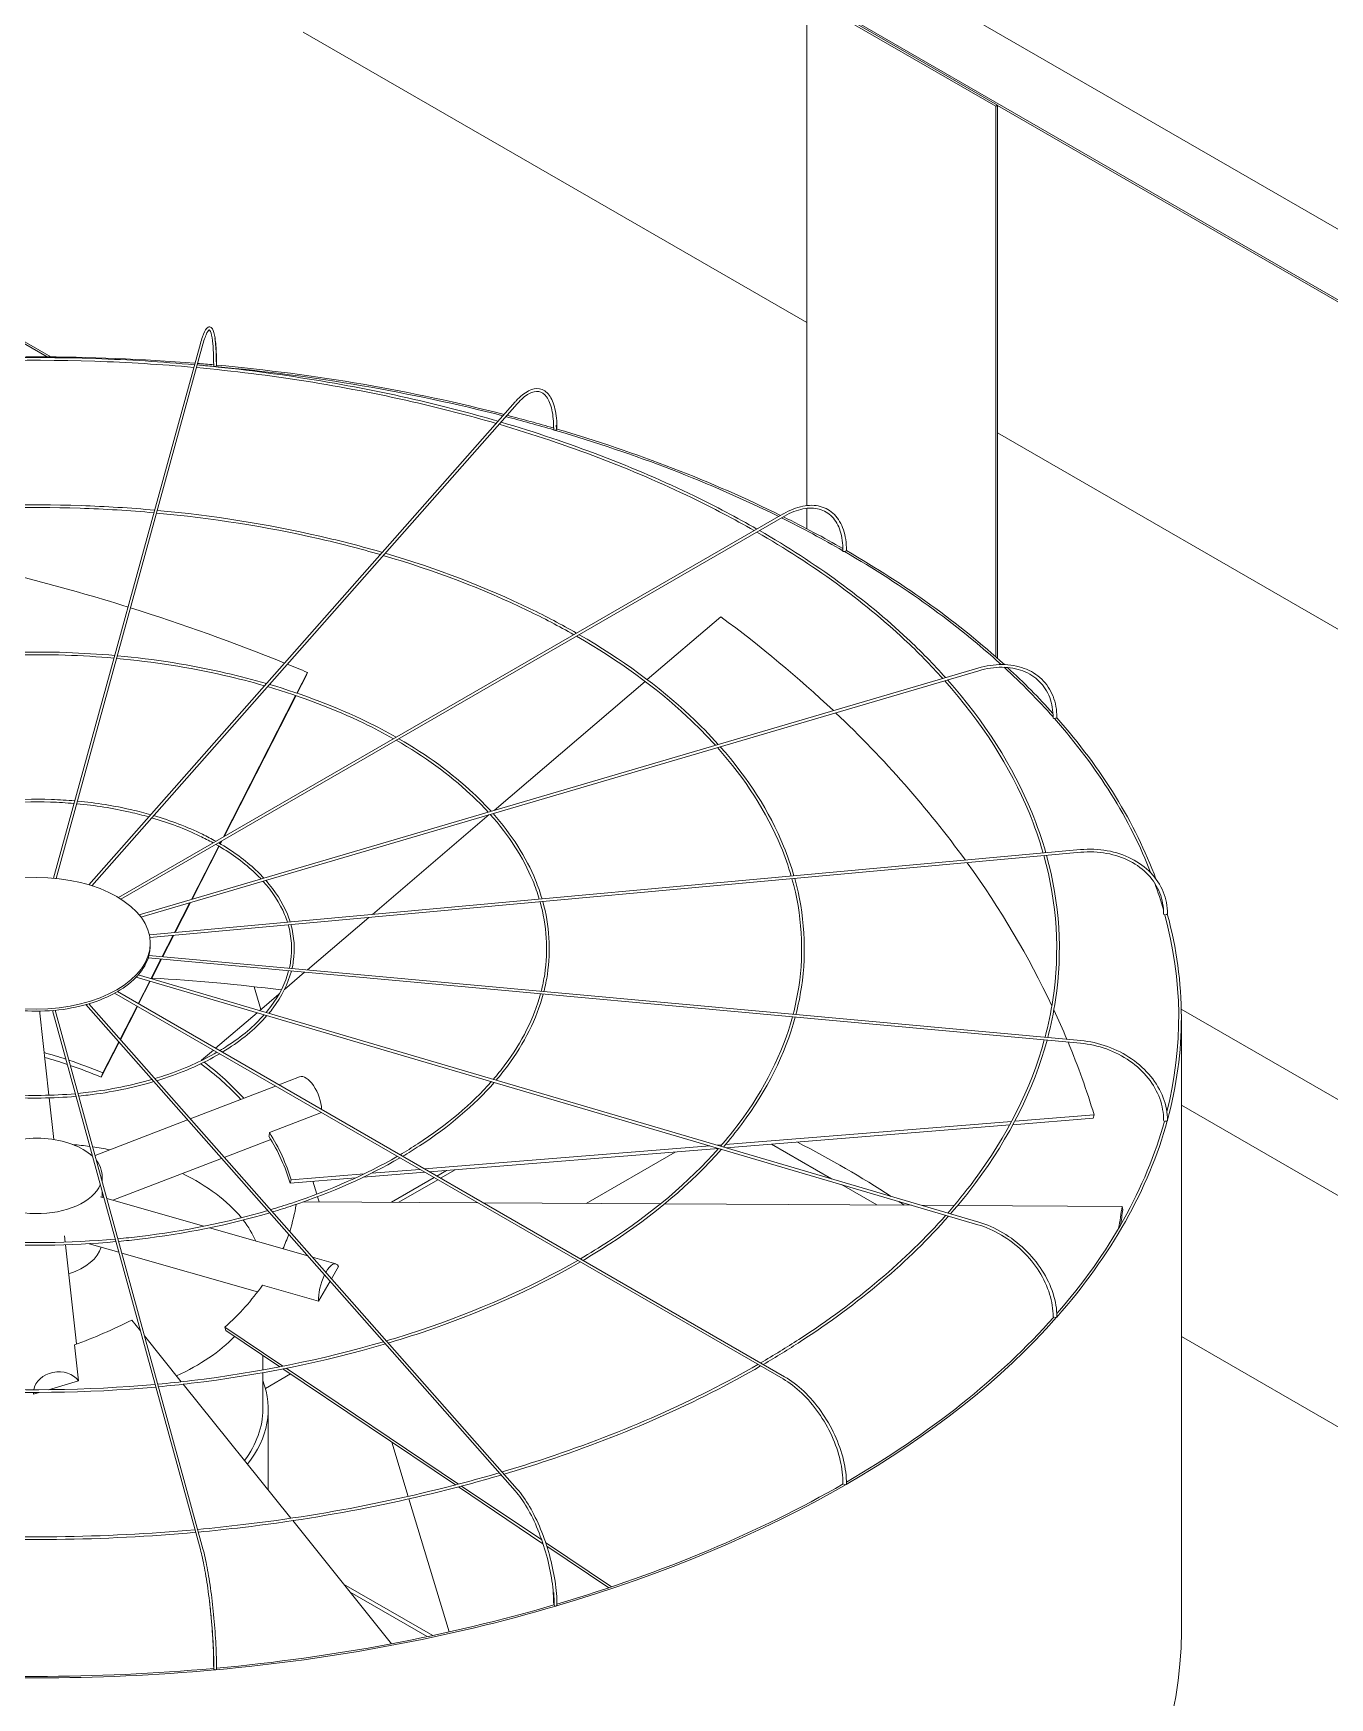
# Model space of a CAD drawing. Header units: millimetres. Extents: x -312439 to 477422, y -331570 to 212570.
# Drawn here: x 395903.3 to 396200.3, y 106674.1 to 107055.6 of the extents above; entities that cross this region are included whole.
import ezdxf

# ---------------------------------------------------------------- set-up
doc = ezdxf.new("R2010")
doc.units = ezdxf.units.MM

msp = doc.modelspace()

# ---------------------------------------------------------------- linework, layer by layer
at = {"color": 0, "linetype": 'Continuous', "lineweight": 0, "extrusion": (0, 0.816497, 0.57735)}
for p, q in [((396242.746, 106987.191), (395974.452, 107142.09)), ((396080.439, 107063.862), (396080.439, 106947.317)), ((396080.439, 107063.862), (396123.746, 107038.859)), ((396124.179, 107039.109), (396080.872, 107064.112)), ((396080.439, 106989.249), (395965.118, 107055.829)), ((396123.746, 107038.859), (396123.746, 106912.653)), ((396124.179, 107039.109), (396124.179, 106912.268)), ((395888.779, 106991.572), (395906.418, 106981.388)), ((395907.294, 106981.383), (395889.212, 106991.822)), ((395907.916, 106861.918), (395941.537, 106984.475)), ((395908.535, 106861.858), (395942.128, 106984.313)), ((396013.677, 106971.077), (395915.995, 106860.392)), ((396014.136, 106970.671), (395916.636, 106860.193)), ((396080.439, 106946.681), (396080.439, 106942.023)), ((395922.745, 106857.481), (396075.063, 106945.422)), ((395923.337, 106857.115), (396075.369, 106944.891)), ((396060.773, 106921.819), (396043.914, 106907.415)), ((396119.673, 106910.053), (395927.506, 106853.523)), ((395927.915, 106853.004), (396119.846, 106909.466)), ((395963.624, 106904.338), (395966.042, 106909.079)), ((395965.672, 106908.112), (395963.729, 106904.303)), ((395965.672, 106908.112), (395966.042, 106909.079)), ((395946.808, 106871.374), (395963.343, 106903.787)), ((395963.448, 106903.751), (395946.982, 106871.474)), ((396043.437, 106907.008), (396008.843, 106877.45)), ((396007.703, 106876.476), (395980.953, 106853.621)), ((395939.501, 106857.051), (395945.742, 106869.284)), ((395946.02, 106869.83), (395946.296, 106870.371)), ((395946.471, 106870.472), (395946.115, 106869.775)), ((396143.15, 106868.453), (395929.851, 106848.948)), ((395929.965, 106848.343), (396143.206, 106867.843)), ((395945.836, 106869.228), (395939.646, 106857.094)), ((395935.638, 106849.477), (395939.118, 106856.3)), ((395939.263, 106856.343), (395935.766, 106849.489)), ((395980.147, 106852.932), (395966.062, 106840.898)), ((395930.068, 106846.509), (395930.068, 106847.009)), ((395932.812, 106843.939), (395935.308, 106848.832)), ((395935.437, 106848.844), (395932.93, 106843.928)), ((395929.583, 106843.619), (396143.15, 106824.09)), ((395929.764, 106844.217), (396143.206, 106824.699)), ((395930.221, 106838.859), (395932.512, 106843.351)), ((395932.63, 106843.34), (395930.328, 106838.828)), ((396119.673, 106782.489), (395926.817, 106839.222)), ((395927.276, 106839.726), (396119.846, 106783.077)), ((395965.412, 106840.342), (395960.806, 106836.407)), ((396075.063, 106747.12), (395921.896, 106835.551)), ((396075.369, 106747.651), (395922.515, 106835.901)), ((395927.302, 106833.137), (395929.938, 106838.304)), ((395930.045, 106838.273), (395927.397, 106833.082)), ((395953.839, 106837.04), (395955.42, 106831.805)), ((395959.544, 106835.329), (395955.108, 106831.538)), ((395941.537, 106708.067), (395907.654, 106831.578)), ((395942.128, 106708.229), (395908.274, 106831.634)), ((395915.309, 106832.928), (396013.677, 106721.466)), ((396014.136, 106721.871), (395915.959, 106833.116)), ((395923.14, 106824.979), (395927.023, 106832.591)), ((395927.118, 106832.536), (395923.218, 106824.891)), ((395904.754, 106830.995), (395906.848, 106812.162)), ((395954.552, 106831.063), (395945.012, 106822.912)), ((396166.275, 106689.258), (396166.275, 106829.998)), ((395922.919, 106824.304), (395918.837, 106816.302)), ((395919.207, 106817.269), (395922.841, 106824.393)), ((395941.8, 106820.128), (395941.814, 106820.18)), ((395944.518, 106822.49), (395941.814, 106820.18)), ((395918.837, 106816.302), (395919.207, 106817.269)), ((395964.274, 106816.403), (395959.48, 106814.559)), ((395958.745, 106814.276), (395939.215, 106806.764)), ((395906.916, 106811.551), (395907.978, 106802.006)), ((395957.38, 106803.627), (395969.269, 106808.2)), ((395938.606, 106806.53), (395917.399, 106798.372)), ((396061.817, 106800.834), (396127.377, 106806.136)), ((396126.95, 106805.344), (396062.008, 106800.091)), ((396146.087, 106806.892), (396127.678, 106805.403)), ((396128.102, 106806.195), (396146.293, 106807.666)), ((396146.087, 106806.892), (396146.293, 106807.666)), ((395957.678, 106802.021), (395947.02, 106797.921)), ((396059.986, 106800.686), (396060.95, 106800.764)), ((396086.145, 106792.99), (396072.392, 106800.931)), ((395946.41, 106797.687), (395921.46, 106788.09)), ((395992.907, 106795.26), (396058.284, 106800.548)), ((396060.239, 106799.948), (395994.059, 106794.595)), ((396050.279, 106799.142), (396029.898, 106787.375)), ((395919.025, 106793.662), (395919.025, 106792.444)), ((395977.116, 106793.225), (395962.13, 106792.013)), ((395962.335, 106792.787), (395979.051, 106794.139)), ((395992.984, 106794.508), (395978.854, 106793.365)), ((395980.714, 106794.274), (395991.833, 106795.173)), ((395995.099, 106793.288), (395985.288, 106787.623)), ((395997.902, 106794.906), (395995.711, 106793.641)), ((395996.578, 106793.141), (395999.917, 106795.069)), ((395919.025, 106790.129), (395919.025, 106788.785)), ((395962.13, 106792.013), (395962.335, 106792.787)), ((395967.313, 106792.432), (395968.203, 106789.485)), ((395987.004, 106787.614), (395995.965, 106792.787)), ((396096.513, 106787.005), (396088.4, 106791.689)), ((395919.425, 106788.671), (395918.635, 106788.897)), ((395942.333, 106782.127), (395920.114, 106788.474)), ((396005.1, 106787.513), (395965.204, 106787.735)), ((395968.38, 106788.897), (395968.738, 106787.715)), ((396046.959, 106787.28), (396006.337, 106787.506)), ((396104.473, 106786.961), (396047.92, 106787.275)), ((396114.245, 106786.906), (396106.685, 106786.948)), ((396152.706, 106786.692), (396115.04, 106786.902)), ((396152.87, 106785.931), (396152.706, 106786.692)), ((395966.145, 106775.324), (395943.609, 106781.762)), ((395910.592, 106778.498), (395910.435, 106779.902)), ((395913.187, 106755.152), (395910.659, 106777.887)), ((395922.847, 106776.196), (395916.052, 106778.138)), ((395954.658, 106767.108), (395923.536, 106775.999)), ((395972.566, 106773.49), (395967.237, 106775.012)), ((395973.161, 106772.928), (395971.557, 106770.117)), ((395968.605, 106764.944), (395955.754, 106768.616)), ((395971.236, 106769.555), (395968.605, 106764.944)), ((395927.785, 106758.197), (395925.828, 106760.637)), ((395947.342, 106758.222), (395947.178, 106758.983)), ((395947.178, 106758.983), (395960.462, 106750.056)), ((395913.594, 106746.709), (395912.676, 106754.97)), ((395937.174, 106746.49), (395928.75, 106756.994)), ((395959.712, 106749.909), (395947.342, 106758.222)), ((395955.849, 106749.191), (395955.849, 106752.505)), ((395955.849, 106740.22), (395955.849, 106748.568)), ((395962.158, 106748.266), (395956.435, 106744.961)), ((395999.984, 106722.846), (395960.432, 106749.426)), ((395961.18, 106749.573), (396000.682, 106723.028)), ((395903.299, 106744.045), (395903.342, 106743.662)), ((395903.342, 106743.662), (395904.63, 106744.045)), ((395906.731, 106744.669), (395913.594, 106746.709)), ((395962.267, 106715.202), (395937.628, 106745.924)), ((395957.074, 106721.677), (395957.074, 106740.22)), ((395985.364, 106732.671), (395989.128, 106720.211)), ((396020.029, 106709.375), (396000.663, 106722.39)), ((396001.359, 106722.573), (396019.741, 106710.219)), ((395989.305, 106719.623), (395998.511, 106689.146)), ((395985.34, 106686.433), (395962.711, 106714.649)), ((396020.629, 106709.623), (396035.72, 106699.481)), ((396035.074, 106699.265), (396020.902, 106708.789)), ((395994.788, 106688.332), (395974.356, 106700.129)), ((395975.85, 106698.266), (395993.52, 106688.064))]:
    msp.add_line(p, q, dxfattribs=at)
at = {"color": 3, "linetype": 'Continuous', "lineweight": 0, "extrusion": (0, 0.816497, 0.57735)}
for p, q in [((396242.746, 106971.051), (395965.118, 107131.339)), ((395907.294, 106981.383), (395671.558, 107117.484)), ((396123.746, 107038.859), (396124.179, 107039.109)), ((396242.746, 106970.551), (396124.179, 107039.005)), ((396242.746, 106895.541), (396124.179, 106963.996)), ((396412.19, 106689.881), (396166.255, 106831.871)), ((396166.275, 106809.857), (396367.788, 106693.513)), ((396295.085, 106682.482), (396166.275, 106756.85))]:
    msp.add_line(p, q, dxfattribs=at)
at = {"color": 0, "linetype": 'Continuous', "lineweight": 0}
for centre, major_axis, ratio, start_param, end_param in [((395904.049, 106829.998), (-262.225, 0), 0.5773503, 4.5737285, 4.8518651), ((395904.049, 106829.998), (-262.225, 0), 0.5773503, 4.5571855, 4.5713361), ((395904.049, 106829.998), (-261.613, 0), 0.5773503, 4.556469, 4.5713736), ((395944.89, 106979.331), (0.306, -0.001), 0.5647458, 3.1415927, 4.5569919), ((395944.89, 106979.331), (0.306, -0.001), 0.5647458, 4.5569919, 6.1277883), ((395904.049, 106829.998), (-261.613, 0), 0.5773503, 4.2918428, 4.5551023), ((395944.938, 106979.505), (0.306, 0), 0.5773503, 5.7174869, 6.2831853), ((395904.049, 106829.998), (-262.225, 0), 0.5773503, 4.2917243, 4.5546375), ((395904.049, 106829.998), (-261.613, 0), 0.5773503, 4.242585, 4.2890574), ((395904.049, 106829.998), (-262.225, 0), 0.5773503, 4.2438111, 4.2889455), ((396022.78, 106964.719), (0.306, -0.003), 0.5659728, 3.1415927, 4.2460434), ((396022.78, 106964.719), (0.306, -0.003), 0.5659728, 4.2460434, 5.8168397), ((396022.919, 106964.877), (0.306, 0), 0.5773503, 5.290332, 6.2831853), ((395904.049, 106829.998), (-262.225, 0), 0.5773503, 4.0050166, 4.2406095), ((395904.049, 106829.998), (-261.613, 0), 0.5773503, 4.0051997, 4.2408431), ((395904.049, 106829.998), (-261.613, 0), 0.5773503, 3.9286416, 4.0018792), ((395904.049, 106829.998), (-262.225, 0), 0.5773503, 3.9309746, 4.001704), ((395904.42, 106788.282), (-236.033, 90.421), 0.5343599, 4.8289255, 5.0170065), ((396089.038, 106936.926), (0.306, -0.004), 0.5683066, 3.1415927, 3.9346429), ((396089.038, 106936.926), (0.306, -0.004), 0.5683066, 3.9346429, 5.5054392), ((395904.049, 106829.998), (-261.613, 0), 0.5773503, 3.7066773, 3.9265771), ((396089.254, 106937.051), (-0.306, 0), 0.5773503, 1.8326303, 3.1415927), ((395904.049, 106829.998), (-262.225, 0), 0.5773503, 3.705131, 3.9265633), ((395904.42, 106788.282), (-236.033, 90.421), 0.5343599, 4.6778989, 4.8264893), ((395904.255, 106788.09), (244.29, -64.884), 0.7560981, 0.9482496, 1.0897919), ((395904.42, 106788.282), (-236.033, 90.421), 0.5343599, 4.655659, 4.6753292), ((395904.049, 106829.998), (-261.613, 0), 0.5773503, 3.6151503, 3.7017035), ((395904.049, 106829.998), (-262.225, 0), 0.5773503, 3.6198551, 3.6998544), ((395904.255, 106788.09), (244.29, -64.884), 0.7560981, 0.7473423, 0.9452164), ((396137.176, 106898.673), (-0.306, 0.005), 0.5715189, 0, 0.4809344), ((396137.176, 106898.673), (-0.306, 0.005), 0.5715189, 0.4809344, 2.0517307), ((395904.049, 106829.998), (-261.613, 0), 0.5773503, 3.3623861, 3.6122993), ((396137.449, 106898.753), (-0.306, 0), 0.5773503, 1.5184711, 3.1415927), ((395904.049, 106829.998), (-262.225, 0), 0.5773503, 3.3525846, 3.6125039), ((395904.255, 106788.09), (244.29, -64.884), 0.7560981, 0.5676523, 0.7441319), ((395904.049, 106829.998), (-261.613, 0), 0.5773503, 3.3053341, 3.3466211), ((396162.484, 106853.703), (-0.306, 0.006), 0.5752952, 0, 0.1678974), ((396162.484, 106853.703), (-0.306, 0.006), 0.5752952, 0.1678974, 1.7386937), ((395904.049, 106829.998), (-261.613, 0), 0.5773503, 2.9976529, 3.2980059), ((396162.787, 106853.731), (-0.306, 0), 0.5773503, 1.2043118, 3.1415927), ((395904.049, 106829.998), (-262.225, 0), 0.5773503, 2.9856485, 3.2984345), ((395903.941, 106846.509), (-26.126, 0), 0.5773503, 2.9880814, 3.1415927), ((395903.941, 106846.509), (-26.126, 0), 0.5773503, 2.6739221, 2.9809447), ((395903.941, 106846.509), (-26.126, 0), 0.5773503, 2.3597628, 2.6667854), ((395904.049, 106688.758), (-261.613, 0), 0.5773503, 4.4965959, 4.611374), ((395903.941, 106846.509), (-26.126, 0), 0.5773503, 2.0456036, 2.3526262), ((395903.941, 106846.509), (-26.126, 0), 0.5773503, 1.417285, 1.7243076), ((395899.261, 106830.384), (-5.494, -0.611), 0.8148193, 3.1415927, 3.239858), ((395903.941, 106846.509), (-26.126, 0), 0.5773503, 1.7314443, 2.0384669), ((395904.255, 106788.09), (244.29, -64.884), 0.7560981, 0.5274276, 0.562586), ((395904.255, 106788.09), (244.29, -64.884), 0.7560981, 0.4379774, 0.5241031), ((395904.42, 106788.282), (56.639, -21.698), 0.5343599, 1.6636456, 1.7494756), ((395904.049, 106787.315), (-56.639, 21.698), 0.5343599, 4.7930664, 4.8825345), ((395904.42, 106788.282), (56.639, -21.698), 0.5343599, 1.5140664, 1.6514841), ((395904.255, 106788.09), (58.621, -15.57), 0.7560981, 1.0889957, 1.0897919), ((395904.255, 106788.09), (58.621, -15.57), 0.7560981, 0.8588781, 1.0770864), ((395904.049, 106787.315), (-56.639, 21.698), 0.5343599, 4.655659, 4.78086), ((395904.049, 106787.315), (58.621, -15.57), 0.7560981, 0.8715668, 1.0888975), ((395966.259, 106811.244), (-1.984, 5.159), 0.4527097, 4.0715694, 6.2831853), ((395904.049, 106829.998), (-261.613, 0), 0.5773503, 2.6753447, 2.9836943), ((395904.049, 106829.998), (-262.225, 0), 0.5773503, 2.6707914, 2.9843582), ((396162.484, 106806.419), (-0.306, 0.006), 0.5792658, 0, 1.4246091), ((396162.787, 106806.391), (-0.306, 0), 0.5773503, 0.8901525, 3.1415927), ((395904.049, 106793.662), (-14.976, 0), 0.5773503, 3.6916997, 5.4977871), ((395904.049, 106771.35), (-51.8, 0), 0.5773503, 4.4755897, 4.5522282), ((395904.049, 106787.315), (58.621, -15.57), 0.7560981, 0.4379774, 0.6726233), ((395904.255, 106788.09), (58.621, -15.57), 0.7560981, 0.4379774, 0.6748983), ((395904.049, 106688.758), (-261.613, 0), 0.5773503, 3.867145, 3.9833748), ((395904.049, 106771.35), (-51.8, 0), 0.5773503, 4.3841689, 4.46244), ((395904.049, 106793.662), (-14.976, 0), 0.5773503, 3.0357663, 3.5615783), ((395904.049, 106771.35), (-51.8, 0), 0.5773503, 3.5810046, 4.0125195), ((395904.049, 106793.662), (-14.976, 0), 0.5773503, 0.1968015, 2.9056449), ((395903.885, 106788.076), (59.282, 12.821), 0.7719474, 5.8595474, 5.99043), ((395904.049, 106688.758), (-261.613, 0), 0.5773503, 3.8494737, 3.8569689), ((395903.885, 106788.076), (247.048, 53.431), 0.7719474, 5.9775334, 6.0030301), ((395904.049, 106787.315), (247.048, 53.431), 0.7719474, 5.9850347, 6.0030301), ((395904.049, 106771.35), (-51.8, 0), 0.5773503, 3.3906549, 3.5616615), ((395903.885, 106788.076), (59.282, 12.821), 0.7719474, 5.7736505, 5.8452628), ((395904.049, 106778.755), (-14.976, 0), 0.5773503, 2.0838772, 2.9778132), ((395971.048, 106768.175), (1.518, 5.315), 0.3621096, 5.9116388, 7.2697762), ((395971.048, 106768.175), (1.518, 5.315), 0.3621096, 1.1204156, 2.3231422), ((395903.885, 106788.076), (59.282, 12.821), 0.7719474, 5.3512156, 5.5881365), ((395903.679, 106788.254), (-56.425, -22.248), 0.5660586, 1.5074553, 1.7443762), ((395904.049, 106829.998), (-262.225, 0), 0.5773503, 2.0421116, 2.6702774), ((395904.049, 106829.998), (-261.613, 0), 0.5773503, 2.358999, 2.669365), ((396137.176, 106761.449), (-0.306, 0.005), 0.5830421, 0, 1.1094484), ((396137.449, 106761.369), (-0.306, 0), 0.5773503, 0.5759933, 3.1415927), ((395904.049, 106771.35), (-51.8, 0), 0.5773503, 2.2375498, 2.6358707), ((395908.838, 106744.246), (5.494, 0.611), 0.8148193, 0.440938, 2.9148909), ((395908.838, 106744.246), (5.494, 0.611), 0.8148193, 3.0505707, 3.1356266), ((395904.049, 106740.22), (-53.025, 0), 0.5773503, 2.7158894, 3.3569527), ((395904.049, 106740.22), (-51.8, 0), 0.5773503, 2.7364581, 3.1415927), ((395904.049, 106829.998), (-261.613, 0), 0.5773503, 2.0437737, 2.355024), ((396089.038, 106723.195), (-0.306, 0.004), 0.5862544, 0, 0.7932918), ((396089.254, 106723.07), (-0.306, 0), 0.5773503, 0.261834, 3.1415927), ((395904.049, 106829.998), (-262.225, 0), 0.5773503, 1.7280308, 2.0415976), ((395904.049, 106829.998), (-261.613, 0), 0.5773503, 1.7289191, 2.0406845), ((396022.78, 106695.402), (-0.306, 0.003), 0.5885883, 0, 0.4763277), ((396022.919, 106695.245), (-0.306, 0), 0.5773503, 0, 3.1415927), ((395904.049, 106689.258), (-262.225, 0), 0.5773503, 0, 2.3561945), ((395904.049, 106689.258), (-262.225, 0), 0.5773503, 2.3561945, 3.1415927), ((395904.049, 106829.998), (-262.225, 0), 0.5773503, 1.4139544, 1.727034), ((395904.049, 106829.998), (-261.613, 0), 0.5773503, 1.41439, 1.726367), ((395944.89, 106680.791), (-0.306, 0.001), 0.5898153, 0, 0.1588369), ((395944.938, 106680.616), (-0.306, 0), 0.5773503, 0, 3.1415927)]:
    msp.add_ellipse(centre, major_axis=major_axis, ratio=ratio, start_param=start_param, end_param=end_param, dxfattribs=at)
msp.add_ellipse((395903.941, 106847.009), major_axis=(-26.126, 0), ratio=0.5773503, dxfattribs=at)
for points, knots in [([(395945.245, 106979.505), (395945.245, 106981.209), (395945.193, 106982.726), (395944.99, 106985.244), (395944.841, 106986.244), (395944.439, 106987.666), (395944.213, 106988.181), (395943.428, 106988.296), (395943.18, 106988.149), (395942.629, 106987.563), (395942.321, 106986.909), (395941.842, 106985.527), (395941.689, 106985.029), (395941.537, 106984.475)], [4.712389, 4.712389, 4.712389, 4.712389, 5.0265482, 5.0265482, 5.3407075, 5.3407075, 5.6548668, 5.6548668, 5.8236028, 5.8236028, 6.1377621, 6.1377621, 6.2831853, 6.2831853, 6.2831853, 6.2831853]), ([(395942.128, 106984.313), (395942.446, 106985.474), (395942.765, 106986.365), (395943.322, 106987.446), (395943.571, 106987.596), (395943.597, 106987.596), (395943.802, 106987.447), (395944.154, 106986.282), (395944.299, 106985.432), (395944.509, 106983.189), (395944.571, 106981.759), (395944.584, 106979.87), (395944.585, 106979.603), (395944.584, 106979.332)], [0, 0, 0, 0, 0.3152669, 0.3152669, 0.6094726, 0.6094726, 0.9267406, 0.9267406, 1.2208373, 1.2208373, 1.5356304, 1.5356304, 1.5863402, 1.5863402, 1.5863402, 1.5863402]), ([(395944.863, 106985.641), (395944.872, 106985.581), (395944.881, 106985.519), (395945.033, 106984.432), (395945.127, 106983.129), (395945.19, 106980.891), (395945.199, 106980.131), (395945.197, 106979.331)], [1.10131175, 1.10131175, 1.10131175, 1.10131175, 1.12076762, 1.12076762, 1.43803566, 1.43803566, 1.5863026, 1.5863026, 1.5863026, 1.5863026]), ([(395940.198, 106979.595), (395932.704, 106980.273), (395925.152, 106980.741), (395900.924, 106981.556), (395884.166, 106981.086), (395867.684, 106979.595)], [5.342386, 5.342386, 5.342386, 5.342386, 5.43953692, 5.43953692, 5.65318828, 5.65318828, 5.65318828, 5.65318828]), ([(395940.034, 106978.995), (395932.516, 106979.673), (395924.94, 106980.139), (395900.821, 106980.938), (395884.199, 106980.469), (395867.849, 106978.995)], [5.34285963, 5.34285963, 5.34285963, 5.34285963, 5.44045758, 5.44045758, 5.65271466, 5.65271466, 5.65271466, 5.65271466]), ([(396009.313, 106966.132), (396003.035, 106967.961), (395996.614, 106969.627), (395974.165, 106974.761), (395957.558, 106977.388), (395940.653, 106978.939)], [5.03043397, 5.03043397, 5.03043397, 5.03043397, 5.12064091, 5.12064091, 5.34017784, 5.34017784, 5.34017784, 5.34017784]), ([(396009.761, 106966.64), (396003.473, 106968.478), (395997.042, 106970.152), (395974.502, 106975.326), (395957.81, 106977.975), (395940.818, 106979.539)], [5.02911205, 5.02911205, 5.02911205, 5.02911205, 5.11935362, 5.11935362, 5.33970837, 5.33970837, 5.33970837, 5.33970837]), ([(396023.226, 106964.877), (396023.226, 106966.592), (396023.075, 106968.141), (396022.479, 106970.767), (396022.034, 106971.845), (396020.853, 106973.43), (396020.104, 106973.936), (396018.464, 106974.22), (396017.605, 106974.047), (396015.791, 106973.127), (396014.827, 106972.341), (396013.802, 106971.218), (396013.74, 106971.148), (396013.677, 106971.077)], [4.712389, 4.712389, 4.712389, 4.712389, 5.0265482, 5.0265482, 5.3407075, 5.3407075, 5.6548668, 5.6548668, 5.9484515, 5.9484515, 6.2626108, 6.2626108, 6.2831853, 6.2831853, 6.2831853, 6.2831853]), ([(396014.136, 106970.671), (396015.05, 106971.707), (396015.958, 106972.473), (396017.641, 106973.395), (396018.407, 106973.551), (396019.748, 106973.316), (396020.345, 106972.922), (396021.372, 106971.524), (396021.789, 106970.519), (396022.341, 106968.016), (396022.481, 106966.525), (396022.475, 106964.818), (396022.475, 106964.77), (396022.474, 106964.722)], [0, 0, 0, 0, 0.3146448, 0.3146448, 0.6289116, 0.6289116, 0.9461796, 0.9461796, 1.2634477, 1.2634477, 1.5772832, 1.5772832, 1.5863402, 1.5863402, 1.5863402, 1.5863402]), ([(396068.414, 106941.583), (396063.811, 106944.212), (396059.019, 106946.73), (396040.521, 106955.67), (396025.698, 106961.322), (396009.962, 106965.942)], [4.71777189, 4.71777189, 4.71777189, 4.71777189, 4.80086127, 4.80086127, 5.02732174, 5.02732174, 5.02732174, 5.02732174]), ([(396069.027, 106941.937), (396064.413, 106944.583), (396059.609, 106947.117), (396041.059, 106956.113), (396026.193, 106961.8), (396010.41, 106966.449)], [4.71590946, 4.71590946, 4.71590946, 4.71590946, 4.79913358, 4.79913358, 5.02600568, 5.02600568, 5.02600568, 5.02600568]), ([(396023.077, 106965.731), (396023.083, 106965.527), (396023.086, 106965.32), (396023.088, 106964.981), (396023.088, 106964.85), (396023.087, 106964.718)], [7.805980691, 7.805980691, 7.805980691, 7.805980691, 7.845140151, 7.845140151, 7.869416781, 7.869416781, 7.869416781, 7.869416781]), ([(395931.056, 106946.267), (395925.472, 106946.77), (395919.846, 106947.118), (395901.729, 106947.73), (395889.175, 106947.38), (395876.827, 106946.267)], [5.34296141, 5.34296141, 5.34296141, 5.34296141, 5.43938168, 5.43938168, 5.65261288, 5.65261288, 5.65261288, 5.65261288]), ([(395930.891, 106945.667), (395925.284, 106946.17), (395919.634, 106946.516), (395901.626, 106947.111), (395889.208, 106946.763), (395876.991, 106945.667)], [5.34359392, 5.34359392, 5.34359392, 5.34359392, 5.44060854, 5.44060854, 5.65198037, 5.65198037, 5.65198037, 5.65198037]), ([(395982.78, 106936.067), (395978.127, 106937.419), (395973.369, 106938.65), (395956.608, 106942.481), (395944.17, 106944.448), (395931.511, 106945.611)], [5.03177949, 5.03177949, 5.03177949, 5.03177949, 5.12085286, 5.12085286, 5.34001919, 5.34001919, 5.34001919, 5.34001919]), ([(395983.228, 106936.575), (395978.565, 106937.935), (395973.796, 106939.175), (395956.946, 106943.046), (395944.423, 106945.035), (395931.675, 106946.211)], [5.03001504, 5.03001504, 5.03001504, 5.03001504, 5.11913743, 5.11913743, 5.33939405, 5.33939405, 5.33939405, 5.33939405]), ([(396089.56, 106937.051), (396089.56, 106938.777), (396089.324, 106940.372), (396088.391, 106943.151), (396087.692, 106944.335), (396085.893, 106946.155), (396084.795, 106946.791), (396082.327, 106947.442), (396080.96, 106947.459), (396078.096, 106946.89), (396076.597, 106946.302), (396075.089, 106945.437), (396075.076, 106945.429), (396075.063, 106945.422)], [3.1415927, 3.1415927, 3.1415927, 3.1415927, 3.4557519, 3.4557519, 3.7699112, 3.7699112, 4.0826965, 4.0826965, 4.3954482, 4.3954482, 4.7096075, 4.7096075, 4.712389, 4.712389, 4.712389, 4.712389]), ([(396075.369, 106944.891), (396076.806, 106945.721), (396078.238, 106946.282), (396080.938, 106946.817), (396082.204, 106946.792), (396084.455, 106946.178), (396085.442, 106945.591), (396087.065, 106943.897), (396087.701, 106942.789), (396088.546, 106940.141), (396088.754, 106938.604), (396088.731, 106936.93)], [1.5707963, 1.5707963, 1.5707963, 1.5707963, 1.8880644, 1.8880644, 2.2053324, 2.2053324, 2.5226004, 2.5226004, 2.8398685, 2.8398685, 3.1571365, 3.1571365, 3.1571365, 3.1571365]), ([(396111.605, 106907.68), (396108.869, 106910.733), (396105.93, 106913.726), (396093.249, 106925.561), (396081.891, 106933.829), (396069.028, 106941.231)], [4.40451603, 4.40451603, 4.40451603, 4.40451603, 4.48100319, 4.48100319, 4.71406654, 4.71406654, 4.71406654, 4.71406654]), ([(396112.256, 106907.871), (396109.524, 106910.933), (396106.589, 106913.935), (396093.9, 106925.831), (396082.524, 106934.144), (396069.641, 106941.584)], [4.40270972, 4.40270972, 4.40270972, 4.40270972, 4.47899466, 4.47899466, 4.71221436, 4.71221436, 4.71221436, 4.71221436]), ([(396027.09, 106917.724), (396023.697, 106919.655), (396020.168, 106921.506), (396006.36, 106928.175), (395995.237, 106932.414), (395983.43, 106935.878)], [4.7196458, 4.7196458, 4.7196458, 4.7196458, 4.80114658, 4.80114658, 5.02763075, 5.02763075, 5.02763075, 5.02763075]), ([(396027.704, 106918.079), (396024.3, 106920.026), (396020.758, 106921.892), (396006.898, 106928.618), (395995.732, 106932.892), (395983.877, 106936.385)], [4.71715813, 4.71715813, 4.71715813, 4.71715813, 4.79884427, 4.79884427, 5.02587671, 5.02587671, 5.02587671, 5.02587671]), ([(396059.538, 106892.363), (396057.528, 106894.594), (396055.373, 106896.782), (396045.906, 106905.61), (396037.371, 106911.818), (396027.705, 106917.373)], [4.40671458, 4.40671458, 4.40671458, 4.40671458, 4.48133637, 4.48133637, 4.71470569, 4.71470569, 4.71470569, 4.71470569]), ([(396060.189, 106892.555), (396058.183, 106894.794), (396056.033, 106896.991), (396046.557, 106905.88), (396038.005, 106912.132), (396028.318, 106917.726)], [4.40429576, 4.40429576, 4.40429576, 4.40429576, 4.47865981, 4.47865981, 4.7122362, 4.7122362, 4.7122362, 4.7122362]), ([(395921.916, 106912.95), (395918.242, 106913.279), (395914.542, 106913.507), (395902.532, 106913.914), (395894.182, 106913.685), (395885.967, 106912.95)], [5.34408303, 5.34408303, 5.34408303, 5.34408303, 5.43906993, 5.43906993, 5.65149126, 5.65149126, 5.65149126, 5.65149126]), ([(395921.751, 106912.35), (395918.054, 106912.679), (395914.33, 106912.905), (395902.429, 106913.296), (395894.215, 106913.069), (395886.131, 106912.35)], [5.34503474, 5.34503474, 5.34503474, 5.34503474, 5.44090812, 5.44090812, 5.65053954, 5.65053954, 5.65053954, 5.65053954]), ([(395956.255, 106906.011), (395953.224, 106906.886), (395950.126, 106907.684), (395939.052, 106910.212), (395930.785, 106911.519), (395922.371, 106912.294)], [5.03439168, 5.03439168, 5.03439168, 5.03439168, 5.12127422, 5.12127422, 5.3396756, 5.3396756, 5.3396756, 5.3396756]), ([(395956.703, 106906.519), (395953.662, 106907.402), (395950.554, 106908.209), (395939.39, 106910.777), (395931.038, 106912.106), (395922.535, 106912.894)], [5.03173968, 5.03173968, 5.03173968, 5.03173968, 5.11870396, 5.11870396, 5.33874043, 5.33874043, 5.33874043, 5.33874043]), ([(396137.755, 106898.753), (396137.755, 106900.486), (396137.456, 106902.135), (396136.28, 106905.105), (396135.404, 106906.424), (396133.163, 106908.591), (396131.8, 106909.439), (396128.728, 106910.58), (396127.021, 106910.874), (396123.433, 106910.887), (396121.552, 106910.606), (396119.673, 106910.053)], [4.712389, 4.712389, 4.712389, 4.712389, 5.0265482, 5.0265482, 5.3407075, 5.3407075, 5.6548668, 5.6548668, 5.969026, 5.969026, 6.2831853, 6.2831853, 6.2831853, 6.2831853]), ([(396119.846, 106909.466), (396121.662, 106910), (396123.474, 106910.267), (396126.909, 106910.244), (396128.531, 106909.954), (396131.423, 106908.854), (396132.694, 106908.044), (396134.768, 106905.986), (396135.572, 106904.737), (396136.638, 106901.914), (396136.898, 106900.339), (396136.87, 106898.678)], [0, 0, 0, 0, 0.317268, 0.317268, 0.6345361, 0.6345361, 0.9518041, 0.9518041, 1.2690722, 1.2690722, 1.5863402, 1.5863402, 1.5863402, 1.5863402]), ([(395985.775, 106893.871), (395983.59, 106895.106), (395981.321, 106896.291), (395972.201, 106900.69), (395964.781, 106903.515), (395956.905, 106905.822)], [4.72327264, 4.72327264, 4.72327264, 4.72327264, 4.80171455, 4.80171455, 5.02817129, 5.02817129, 5.02817129, 5.02817129]), ([(395986.39, 106894.227), (395984.193, 106895.477), (395981.911, 106896.677), (395972.739, 106901.133), (395965.276, 106903.992), (395957.352, 106906.329)], [4.71952861, 4.71952861, 4.71952861, 4.71952861, 4.7982649, 4.7982649, 5.02554265, 5.02554265, 5.02554265, 5.02554265]), ([(396134.607, 106867.671), (396133.72, 106870.78), (396132.643, 106873.871), (396127.065, 106887.408), (396120.563, 106897.584), (396112.056, 106907.174)], [4.09036759, 4.09036759, 4.09036759, 4.09036759, 4.16055829, 4.16055829, 4.40029723, 4.40029723, 4.40029723, 4.40029723]), ([(396135.228, 106867.728), (396134.342, 106870.847), (396133.267, 106873.948), (396127.695, 106887.538), (396121.198, 106897.748), (396112.705, 106907.365)], [4.08953528, 4.08953528, 4.08953528, 4.08953528, 4.15944113, 4.15944113, 4.39851052, 4.39851052, 4.39851052, 4.39851052]), ([(396007.478, 106877.048), (396006.192, 106878.46), (396004.819, 106879.846), (395998.566, 106885.669), (395992.858, 106889.813), (395986.392, 106893.52)], [4.41096312, 4.41096312, 4.41096312, 4.41096312, 4.4820009, 4.4820009, 4.71586354, 4.71586354, 4.71586354, 4.71586354]), ([(396008.13, 106877.24), (396006.848, 106878.661), (396005.48, 106880.055), (395999.218, 106885.939), (395993.491, 106890.127), (395987.005, 106893.874)], [4.40730528, 4.40730528, 4.40730528, 4.40730528, 4.47799052, 4.47799052, 4.71216027, 4.71216027, 4.71216027, 4.71216027]), ([(396076.896, 106862.394), (396076.241, 106864.656), (396075.453, 106866.905), (396071.288, 106877.004), (396066.395, 106884.652), (396059.991, 106891.858)], [4.09258463, 4.09258463, 4.09258463, 4.09258463, 4.16074385, 4.16074385, 4.40108815, 4.40108815, 4.40108815, 4.40108815]), ([(396077.517, 106862.451), (396076.864, 106864.723), (396076.077, 106866.982), (396071.918, 106877.134), (396067.03, 106884.816), (396060.64, 106892.049)], [4.09145544, 4.09145544, 4.09145544, 4.09145544, 4.15925512, 4.15925512, 4.39870409, 4.39870409, 4.39870409, 4.39870409]), ([(395912.776, 106879.633), (395911.013, 106879.787), (395909.238, 106879.895), (395903.336, 106880.099), (395899.189, 106879.99), (395895.107, 106879.633)], [5.34742678, 5.34742678, 5.34742678, 5.34742678, 5.43812478, 5.43812478, 5.64814751, 5.64814751, 5.64814751, 5.64814751]), ([(395912.611, 106879.033), (395910.825, 106879.187), (395909.026, 106879.293), (395903.234, 106879.481), (395899.222, 106879.374), (395895.271, 106879.033)], [5.34934775, 5.34934775, 5.34934775, 5.34934775, 5.44178794, 5.44178794, 5.64622654, 5.64622654, 5.64622654, 5.64622654]), ([(395929.729, 106875.954), (395928.32, 106876.352), (395926.884, 106876.718), (395921.497, 106877.943), (395917.401, 106878.591), (395913.231, 106878.977)], [5.04221465, 5.04221465, 5.04221465, 5.04221465, 5.12251796, 5.12251796, 5.33864709, 5.33864709, 5.33864709, 5.33864709]), ([(395930.178, 106876.463), (395928.759, 106876.87), (395927.312, 106877.243), (395921.835, 106878.508), (395917.653, 106879.178), (395913.396, 106879.577)], [5.03687901, 5.03687901, 5.03687901, 5.03687901, 5.11739529, 5.11739529, 5.33679188, 5.33679188, 5.33679188, 5.33679188]), ([(395944.457, 106870.016), (395943.482, 106870.555), (395942.474, 106871.075), (395938.043, 106873.206), (395934.326, 106874.615), (395930.38, 106875.767)], [4.73414686, 4.73414686, 4.73414686, 4.73414686, 4.80339703, 4.80339703, 5.02979007, 5.02979007, 5.02979007, 5.02979007]), ([(395945.075, 106870.373), (395944.087, 106870.928), (395943.065, 106871.462), (395938.581, 106873.648), (395934.821, 106875.093), (395930.828, 106876.274)], [4.72658474, 4.72658474, 4.72658474, 4.72658474, 4.79652126, 4.79652126, 5.0245472, 5.0245472, 5.0245472, 5.0245472]), ([(396019.186, 106857.117), (396018.765, 106858.535), (396018.265, 106859.946), (396015.512, 106866.609), (396012.231, 106871.724), (396007.933, 106876.544)], [4.09685918, 4.09685918, 4.09685918, 4.09685918, 4.16111414, 4.16111414, 4.40251946, 4.40251946, 4.40251946, 4.40251946]), ([(396019.808, 106857.174), (396019.388, 106858.603), (396018.889, 106860.023), (396016.143, 106866.739), (396012.866, 106871.888), (396008.582, 106876.735)], [4.09510983, 4.09510983, 4.09510983, 4.09510983, 4.15888353, 4.15888353, 4.39893942, 4.39893942, 4.39893942, 4.39893942]), ([(395955.412, 106861.732), (395954.854, 106862.326), (395954.265, 106862.91), (395951.227, 106865.727), (395948.344, 106867.808), (395945.078, 106869.668)], [4.42373247, 4.42373247, 4.42373247, 4.42373247, 4.48397953, 4.48397953, 4.71933502, 4.71933502, 4.71933502, 4.71933502]), ([(395956.068, 106861.925), (395955.513, 106862.527), (395954.927, 106863.119), (395951.878, 106865.997), (395948.978, 106868.123), (395945.691, 106870.022)], [4.41624247, 4.41624247, 4.41624247, 4.41624247, 4.47598634, 4.47598634, 4.71193426, 4.71193426, 4.71193426, 4.71193426]), ([(396135.039, 106825.446), (396135.794, 106828.302), (396136.391, 106831.172), (396138.492, 106845.05), (396137.802, 106856.166), (396134.776, 106867.072)], [3.77541609, 3.77541609, 3.77541609, 3.77541609, 3.83978539, 3.83978539, 4.08585643, 4.08585643, 4.08585643, 4.08585643]), ([(396135.657, 106825.39), (396136.411, 106828.253), (396137.006, 106831.13), (396139.103, 106845.046), (396138.414, 106856.196), (396135.396, 106867.129)], [3.77616248, 3.77616248, 3.77616248, 3.77616248, 3.84020832, 3.84020832, 4.08505688, 4.08505688, 4.08505688, 4.08505688]), ([(396163.093, 106853.731), (396163.093, 106855.467), (396162.76, 106857.175), (396161.461, 106860.361), (396160.495, 106861.838), (396158.031, 106864.417), (396156.533, 106865.518), (396153.153, 106867.239), (396151.272, 106867.859), (396147.31, 106868.561), (396145.23, 106868.643), (396143.15, 106868.453)], [4.712389, 4.712389, 4.712389, 4.712389, 5.0265482, 5.0265482, 5.3407075, 5.3407075, 5.6548668, 5.6548668, 5.969026, 5.969026, 6.2831853, 6.2831853, 6.2831853, 6.2831853]), ([(396143.206, 106867.843), (396145.221, 106868.027), (396147.236, 106867.945), (396151.059, 106867.256), (396152.868, 106866.651), (396156.099, 106864.98), (396157.521, 106863.915), (396159.84, 106861.436), (396160.737, 106860.023), (396161.921, 106856.985), (396162.209, 106855.36), (396162.178, 106853.709)], [6.2831853, 6.2831853, 6.2831853, 6.2831853, 6.6004533, 6.6004533, 6.9177214, 6.9177214, 7.2349894, 7.2349894, 7.5522575, 7.5522575, 7.8695255, 7.8695255, 7.8695255, 7.8695255]), ([(396077.334, 106830.723), (396077.876, 106832.797), (396078.305, 106834.88), (396079.875, 106845.239), (396079.352, 106853.596), (396077.066, 106861.795)], [3.77736844, 3.77736844, 3.77736844, 3.77736844, 3.83971259, 3.83971259, 4.08656564, 4.08656564, 4.08656564, 4.08656564]), ([(396077.952, 106830.666), (396078.492, 106832.747), (396078.92, 106834.838), (396080.486, 106845.235), (396079.963, 106853.626), (396077.686, 106861.851)], [3.77834287, 3.77834287, 3.77834287, 3.77834287, 3.84027623, 3.84027623, 4.08549455, 4.08549455, 4.08549455, 4.08549455]), ([(395961.471, 106851.839), (395961.286, 106852.415), (395961.076, 106852.988), (395959.737, 106856.213), (395958.067, 106858.796), (395955.874, 106861.229)], [4.10975269, 4.10975269, 4.10975269, 4.10975269, 4.16221832, 4.16221832, 4.40682155, 4.40682155, 4.40682155, 4.40682155]), ([(395962.095, 106851.896), (395961.912, 106852.482), (395961.702, 106853.065), (395960.367, 106856.344), (395958.702, 106858.961), (395956.524, 106861.421)], [4.10592526, 4.10592526, 4.10592526, 4.10592526, 4.15777238, 4.15777238, 4.39963811, 4.39963811, 4.39963811, 4.39963811]), ([(396019.625, 106836), (396019.955, 106837.295), (396020.219, 106838.596), (396021.257, 106845.436), (396020.902, 106851.03), (396019.36, 106856.518)], [3.78111281, 3.78111281, 3.78111281, 3.78111281, 3.83956511, 3.83956511, 4.08781837, 4.08781837, 4.08781837, 4.08781837]), ([(396020.243, 106835.944), (396020.571, 106837.246), (396020.834, 106838.553), (396021.868, 106845.431), (396021.513, 106851.06), (396019.98, 106856.575)], [3.78251471, 3.78251471, 3.78251471, 3.78251471, 3.8404098, 3.8404098, 4.0861992, 4.0861992, 4.0861992, 4.0861992]), ([(395961.912, 106841.278), (395962.033, 106841.793), (395962.133, 106842.311), (395962.64, 106845.632), (395962.452, 106848.463), (395961.652, 106851.241)], [3.79241111, 3.79241111, 3.79241111, 3.79241111, 3.83910744, 3.83910744, 4.09159713, 4.09159713, 4.09159713, 4.09159713]), ([(395962.527, 106841.221), (395962.648, 106841.744), (395962.747, 106842.269), (395963.25, 106845.628), (395963.063, 106848.493), (395962.273, 106851.298)], [3.79485754, 3.79485754, 3.79485754, 3.79485754, 3.8407928, 3.8407928, 4.08828416, 4.08828416, 4.08828416, 4.08828416]), ([(395956.58, 106831.105), (395956.96, 106831.557), (395957.324, 106832.014), (395959.634, 106835.099), (395961.011, 106837.863), (395961.761, 106840.676)], [3.47410339, 3.47410339, 3.47410339, 3.47410339, 3.51894345, 3.51894345, 3.77424927, 3.77424927, 3.77424927, 3.77424927]), ([(395957.22, 106830.917), (395957.564, 106831.331), (395957.893, 106831.75), (395960.211, 106834.864), (395961.619, 106837.711), (395962.38, 106840.62)], [3.48078418, 3.48078418, 3.48078418, 3.48078418, 3.52099532, 3.52099532, 3.77722211, 3.77722211, 3.77722211, 3.77722211]), ([(396008.642, 106815.79), (396009.588, 106816.887), (396010.482, 106817.998), (396015.214, 106824.327), (396017.956, 106829.81), (396019.468, 106835.399)], [3.46491265, 3.46491265, 3.46491265, 3.46491265, 3.51947788, 3.51947788, 3.77207122, 3.77207122, 3.77207122, 3.77207122]), ([(396009.286, 106815.6), (396010.192, 106816.66), (396011.051, 106817.734), (396015.791, 106824.092), (396018.565, 106829.659), (396020.087, 106835.343)], [3.46836695, 3.46836695, 3.46836695, 3.46836695, 3.52050672, 3.52050672, 3.77360482, 3.77360482, 3.77360482, 3.77360482]), ([(395945.955, 106822.368), (395946.551, 106822.722), (395947.133, 106823.083), (395951.035, 106825.614), (395953.879, 106828.023), (395956.141, 106830.596)], [3.15594616, 3.15594616, 3.15594616, 3.15594616, 3.1998122, 3.1998122, 3.45718678, 3.45718678, 3.45718678, 3.45718678]), ([(395946.562, 106822.017), (395947.067, 106822.322), (395947.562, 106822.631), (395951.508, 106825.193), (395954.455, 106827.707), (395956.788, 106830.406)], [3.16311142, 3.16311142, 3.16311142, 3.16311142, 3.20013863, 3.20013863, 3.46418527, 3.46418527, 3.46418527, 3.46418527]), ([(396060.701, 106800.476), (396062.214, 106802.216), (396063.64, 106803.982), (396070.794, 106813.555), (396074.901, 106821.758), (396077.174, 106830.123)], [3.46185589, 3.46185589, 3.46185589, 3.46185589, 3.51965328, 3.51965328, 3.77134922, 3.77134922, 3.77134922, 3.77134922]), ([(396061.347, 106800.286), (396062.819, 106801.99), (396064.209, 106803.718), (396071.371, 106813.32), (396075.51, 106821.606), (396077.793, 106830.066)], [3.46418406, 3.46418406, 3.46418406, 3.46418406, 3.52033986, 3.52033986, 3.7723822, 3.7723822, 3.7723822, 3.7723822]), ([(396112.751, 106785.164), (396114.835, 106787.551), (396116.795, 106789.974), (396126.371, 106802.791), (396131.842, 106813.71), (396134.878, 106824.846)], [3.46025293, 3.46025293, 3.46025293, 3.46025293, 3.51974047, 3.51974047, 3.77090484, 3.77090484, 3.77090484, 3.77090484]), ([(396113.398, 106784.973), (396115.44, 106787.324), (396117.365, 106789.71), (396126.949, 106802.556), (396132.451, 106813.558), (396135.497, 106824.789)], [3.4620089, 3.4620089, 3.4620089, 3.4620089, 3.52025567, 3.52025567, 3.77168417, 3.77168417, 3.77168417, 3.77168417]), ([(396143.15, 106824.09), (396145.166, 106823.905), (396147.182, 106823.454), (396151.013, 106822.064), (396152.827, 106821.125), (396156.07, 106818.855), (396157.499, 106817.524), (396159.83, 106814.606), (396160.732, 106813.019), (396161.921, 106809.751), (396162.209, 106808.07), (396162.178, 106806.425)], [0, 0, 0, 0, 0.317268, 0.317268, 0.6345361, 0.6345361, 0.9518041, 0.9518041, 1.2690722, 1.2690722, 1.5863402, 1.5863402, 1.5863402, 1.5863402]), ([(396163.093, 106806.391), (396163.093, 106808.127), (396162.76, 106809.892), (396161.466, 106813.302), (396160.506, 106814.948), (396158.053, 106817.962), (396156.562, 106819.331), (396153.194, 106821.662), (396151.318, 106822.623), (396147.364, 106824.047), (396145.285, 106824.509), (396143.206, 106824.699)], [4.712389, 4.712389, 4.712389, 4.712389, 5.0265482, 5.0265482, 5.3407075, 5.3407075, 5.6548668, 5.6548668, 5.969026, 5.969026, 6.2831853, 6.2831853, 6.2831853, 6.2831853]), ([(395931.091, 106815.97), (395931.832, 106816.193), (395932.563, 106816.425), (395937.689, 106818.137), (395941.755, 106819.94), (395945.347, 106822.012)], [2.837842, 2.837842, 2.837842, 2.837842, 2.88061564, 2.88061564, 3.14113288, 3.14113288, 3.14113288, 3.14113288]), ([(395931.537, 106815.465), (395932.169, 106815.658), (395932.795, 106815.858), (395938.002, 106817.592), (395942.234, 106819.478), (395945.959, 106821.659)], [2.84298262, 2.84298262, 2.84298262, 2.84298262, 2.8793398, 2.8793398, 3.14846238, 3.14846238, 3.14846238, 3.14846238]), ([(395894.999, 106812.517), (395895.75, 106812.45), (395896.503, 106812.391), (395902.449, 106811.997), (395907.72, 106812.056), (395912.884, 106812.517)], [2.2030547, 2.2030547, 2.2030547, 2.2030547, 2.24193573, 2.24193573, 2.50933428, 2.50933428, 2.50933428, 2.50933428]), ([(395913.503, 106812.574), (395914.298, 106812.65), (395915.091, 106812.735), (395920.932, 106813.437), (395925.844, 106814.431), (395930.444, 106815.777)], [2.52003494, 2.52003494, 2.52003494, 2.52003494, 2.56128493, 2.56128493, 2.82541727, 2.82541727, 2.82541727, 2.82541727]), ([(395913.667, 106811.974), (395914.381, 106812.043), (395915.093, 106812.12), (395921.04, 106812.825), (395926.132, 106813.859), (395930.891, 106815.271)], [2.52186126, 2.52186126, 2.52186126, 2.52186126, 2.55867334, 2.55867334, 2.83065097, 2.83065097, 2.83065097, 2.83065097]), ([(395987.271, 106798.514), (395988.67, 106799.334), (395990.032, 106800.174), (395998, 106805.344), (396003.675, 106810.147), (396008.199, 106815.282)], [3.14877196, 3.14877196, 3.14877196, 3.14877196, 3.19991213, 3.19991213, 3.45646828, 3.45646828, 3.45646828, 3.45646828]), ([(395987.88, 106798.162), (395989.187, 106798.933), (395990.461, 106799.722), (395998.473, 106804.923), (396004.252, 106809.831), (396008.846, 106815.091)], [3.15241617, 3.15241617, 3.15241617, 3.15241617, 3.2000755, 3.2000755, 3.46000178, 3.46000178, 3.46000178, 3.46000178]), ([(395894.834, 106811.916), (395895.55, 106811.852), (395896.268, 106811.795), (395902.322, 106811.38), (395907.741, 106811.438), (395913.048, 106811.916)], [2.20116261, 2.20116261, 2.20116261, 2.20116261, 2.23802396, 2.23802396, 2.51122637, 2.51122637, 2.51122637, 2.51122637]), ([(395957.236, 106802.752), (395957.295, 106802.971), (395957.34, 106803.223), (395957.373, 106803.542), (395957.376, 106803.584), (395957.38, 106803.627)], [27.2141577, 27.2141577, 27.2141577, 27.2141577, 28.9150445, 28.9150445, 29.1719106, 29.1719106, 29.1719106, 29.1719106]), ([(395957.617, 106785.913), (395959.269, 106786.406), (395960.901, 106786.921), (395971.324, 106790.399), (395979.466, 106794.008), (395986.66, 106798.16)], [2.8326444, 2.8326444, 2.8326444, 2.8326444, 2.88031456, 2.88031456, 3.14136267, 3.14136267, 3.14136267, 3.14136267]), ([(395958.063, 106785.407), (395959.607, 106785.87), (395961.132, 106786.353), (395971.638, 106789.854), (395979.945, 106793.546), (395987.272, 106797.806)], [2.83524734, 2.83524734, 2.83524734, 2.83524734, 2.87967423, 2.87967423, 3.14504801, 3.14504801, 3.14504801, 3.14504801]), ([(396028.585, 106774.662), (396030.787, 106775.946), (396032.931, 106777.264), (396044.964, 106785.074), (396053.471, 106792.271), (396060.256, 106799.968)], [3.14637947, 3.14637947, 3.14637947, 3.14637947, 3.19994276, 3.19994276, 3.45622926, 3.45622926, 3.45622926, 3.45622926]), ([(396029.195, 106774.309), (396031.305, 106775.545), (396033.36, 106776.812), (396045.438, 106784.652), (396054.049, 106791.954), (396060.904, 106799.777)], [3.14882268, 3.14882268, 3.14882268, 3.14882268, 3.20005174, 3.20005174, 3.4585926, 3.4585926, 3.4585926, 3.4585926]), ([(395922.643, 106779.257), (395924.337, 106779.415), (395926.025, 106779.595), (395937.859, 106781.011), (395947.728, 106783.01), (395956.969, 106785.722)], [2.51666009, 2.51666009, 2.51666009, 2.51666009, 2.56064993, 2.56064993, 2.826424, 2.826424, 2.826424, 2.826424]), ([(395922.807, 106778.657), (395924.42, 106778.808), (395926.027, 106778.979), (395937.966, 106780.399), (395948.016, 106782.439), (395957.416, 106785.215)], [2.517588, 2.517588, 2.517588, 2.517588, 2.55933958, 2.55933958, 2.82905034, 2.82905034, 2.82905034, 2.82905034]), ([(396069.888, 106750.815), (396072.899, 106752.566), (396075.826, 106754.363), (396091.925, 106764.812), (396103.261, 106774.4), (396112.306, 106784.656)], [3.14512292, 3.14512292, 3.14512292, 3.14512292, 3.19995757, 3.19995757, 3.45603404, 3.45603404, 3.45603404, 3.45603404]), ([(396070.499, 106750.462), (396073.416, 106752.164), (396076.255, 106753.911), (396092.399, 106764.391), (396103.839, 106774.084), (396112.954, 106784.466)], [3.14696065, 3.14696065, 3.14696065, 3.14696065, 3.20003933, 3.20003933, 3.45780979, 3.45780979, 3.45780979, 3.45780979]), ([(396119.673, 106782.489), (396121.489, 106781.955), (396123.308, 106781.153), (396126.767, 106779.095), (396128.406, 106777.839), (396131.339, 106774.997), (396132.632, 106773.413), (396134.743, 106770.077), (396135.56, 106768.326), (396136.638, 106764.836), (396136.898, 106763.098), (396136.87, 106761.454)], [6.2831853, 6.2831853, 6.2831853, 6.2831853, 6.6004533, 6.6004533, 6.9177214, 6.9177214, 7.2349894, 7.2349894, 7.5522575, 7.5522575, 7.8695255, 7.8695255, 7.8695255, 7.8695255]), ([(396137.755, 106761.369), (396137.755, 106763.101), (396137.456, 106764.916), (396136.294, 106768.536), (396135.431, 106770.342), (396133.226, 106773.771), (396131.885, 106775.394), (396128.854, 106778.304), (396127.164, 106779.59), (396123.6, 106781.7), (396121.724, 106782.524), (396119.846, 106783.077)], [4.712389, 4.712389, 4.712389, 4.712389, 5.0265482, 5.0265482, 5.3407075, 5.3407075, 5.6548668, 5.6548668, 5.969026, 5.969026, 6.2831853, 6.2831853, 6.2831853, 6.2831853]), ([(395885.694, 106778.6), (395887.197, 106778.463), (395888.704, 106778.343), (395900.835, 106777.519), (395911.625, 106777.64), (395922.188, 106778.6)], [2.20014358, 2.20014358, 2.20014358, 2.20014358, 2.23901367, 2.23901367, 2.5122454, 2.5122454, 2.5122454, 2.5122454]), ([(395885.859, 106779.2), (395887.397, 106779.061), (395888.939, 106778.94), (395900.962, 106778.136), (395911.603, 106778.259), (395922.023, 106779.2)], [2.20108803, 2.20108803, 2.20108803, 2.20108803, 2.24097619, 2.24097619, 2.51130095, 2.51130095, 2.51130095, 2.51130095]), ([(395984.142, 106755.858), (395986.706, 106756.618), (395989.238, 106757.416), (396004.959, 106762.661), (396017.177, 106768.076), (396027.974, 106774.307)], [2.8309089, 2.8309089, 2.8309089, 2.8309089, 2.8802112, 2.8802112, 3.14143931, 3.14143931, 3.14143931, 3.14143931]), ([(395984.588, 106755.351), (395987.044, 106756.083), (395989.469, 106756.848), (396005.273, 106762.116), (396017.656, 106767.614), (396028.586, 106773.954)], [2.8326515, 2.8326515, 2.8326515, 2.8326515, 2.87978381, 2.87978381, 3.14390081, 3.14390081, 3.14390081, 3.14390081]), ([(395931.783, 106745.94), (395934.376, 106746.18), (395936.959, 106746.454), (395954.784, 106748.586), (395969.613, 106751.59), (395983.494, 106755.666)], [2.51553267, 2.51553267, 2.51553267, 2.51553267, 2.56043494, 2.56043494, 2.82676017, 2.82676017, 2.82676017, 2.82676017]), ([(395931.947, 106745.34), (395934.459, 106745.574), (395936.962, 106745.839), (395954.892, 106747.974), (395969.9, 106751.018), (395983.941, 106755.159)], [2.51615458, 2.51615458, 2.51615458, 2.51615458, 2.55956039, 2.55956039, 2.82851318, 2.82851318, 2.82851318, 2.82851318]), ([(396010.659, 106725.811), (396014.138, 106726.841), (396017.572, 106727.921), (396038.59, 106734.933), (396054.88, 106742.152), (396069.277, 106750.461)], [2.83000203, 2.83000203, 2.83000203, 2.83000203, 2.88015896, 2.88015896, 3.14141755, 3.14141755, 3.14141755, 3.14141755]), ([(396011.105, 106725.305), (396014.476, 106726.306), (396017.804, 106727.354), (396038.903, 106734.388), (396055.359, 106741.691), (396069.889, 106750.107)], [2.83131179, 2.83131179, 2.83131179, 2.83131179, 2.87983823, 2.87983823, 3.14326557, 3.14326557, 3.14326557, 3.14326557]), ([(396089.56, 106723.07), (396089.56, 106724.796), (396089.324, 106726.651), (396088.405, 106730.446), (396087.723, 106732.385), (396085.979, 106736.164), (396084.918, 106738.003), (396082.517, 106741.402), (396081.179, 106742.963), (396078.351, 106745.656), (396076.863, 106746.788), (396075.369, 106747.651)], [3.1415927, 3.1415927, 3.1415927, 3.1415927, 3.4557519, 3.4557519, 3.7699112, 3.7699112, 4.0840704, 4.0840704, 4.3982297, 4.3982297, 4.712389, 4.712389, 4.712389, 4.712389]), ([(395876.555, 106745.283), (395878.844, 106745.074), (395881.14, 106744.892), (395899.348, 106743.658), (395915.508, 106743.843), (395931.328, 106745.283)], [2.19980176, 2.19980176, 2.19980176, 2.19980176, 2.23934285, 2.23934285, 2.51258722, 2.51258722, 2.51258722, 2.51258722]), ([(395876.719, 106745.883), (395879.043, 106745.672), (395881.375, 106745.488), (395899.475, 106744.276), (395915.487, 106744.462), (395931.163, 106745.883)], [2.20043103, 2.20043103, 2.20043103, 2.20043103, 2.24065263, 2.24065263, 2.51195795, 2.51195795, 2.51195795, 2.51195795]), ([(396075.063, 106747.12), (396076.5, 106746.29), (396077.943, 106745.191), (396080.69, 106742.564), (396081.993, 106741.037), (396084.326, 106737.707), (396085.355, 106735.905), (396087.036, 106732.211), (396087.687, 106730.318), (396088.546, 106726.636), (396088.754, 106724.846), (396088.731, 106723.2)], [1.5707963, 1.5707963, 1.5707963, 1.5707963, 1.8880644, 1.8880644, 2.2053324, 2.2053324, 2.5226004, 2.5226004, 2.8398685, 2.8398685, 3.1571365, 3.1571365, 3.1571365, 3.1571365]), ([(395940.919, 106712.634), (395944.412, 106712.957), (395947.893, 106713.325), (395971.707, 106716.172), (395991.491, 106720.179), (396010.01, 106725.62)], [2.51495522, 2.51495522, 2.51495522, 2.51495522, 2.56032682, 2.56032682, 2.8268898, 2.8268898, 2.8268898, 2.8268898]), ([(395941.084, 106712.034), (395944.495, 106712.35), (395947.895, 106712.71), (395971.815, 106715.56), (395991.778, 106719.608), (396010.458, 106725.113)], [2.51542291, 2.51542291, 2.51542291, 2.51542291, 2.55967055, 2.55967055, 2.82820543, 2.82820543, 2.82820543, 2.82820543]), ([(396013.677, 106721.466), (396014.591, 106720.43), (396015.511, 106719.125), (396017.272, 106716.099), (396018.112, 106714.375), (396019.617, 106710.689), (396020.282, 106708.728), (396021.369, 106704.768), (396021.791, 106702.769), (396022.35, 106698.937), (396022.486, 106697.105), (396022.474, 106695.434), (396022.474, 106695.42), (396022.474, 106695.405)], [6.2831853, 6.2831853, 6.2831853, 6.2831853, 6.5978301, 6.5978301, 6.9149527, 6.9149527, 7.2322207, 7.2322207, 7.5494887, 7.5494887, 7.8667568, 7.8667568, 7.8695255, 7.8695255, 7.8695255, 7.8695255]), ([(396023.226, 106695.245), (396023.226, 106696.96), (396023.075, 106698.841), (396022.488, 106702.758), (396022.051, 106704.792), (396020.935, 106708.819), (396020.256, 106710.811), (396018.719, 106714.56), (396017.862, 106716.317), (396016.05, 106719.429), (396015.096, 106720.782), (396014.136, 106721.871)], [4.712389, 4.712389, 4.712389, 4.712389, 5.0265482, 5.0265482, 5.3407075, 5.3407075, 5.6548668, 5.6548668, 5.969026, 5.969026, 6.2831853, 6.2831853, 6.2831853, 6.2831853]), ([(395867.418, 106711.977), (395870.493, 106711.697), (395873.577, 106711.452), (395897.859, 106709.809), (395919.389, 106710.057), (395940.464, 106711.977)], [2.19964371, 2.19964371, 2.19964371, 2.19964371, 2.23950729, 2.23950729, 2.51274527, 2.51274527, 2.51274527, 2.51274527]), ([(395867.582, 106712.577), (395870.692, 106712.295), (395873.812, 106712.048), (395897.987, 106710.426), (395919.368, 106710.675), (395940.3, 106712.577)], [2.20011555, 2.20011555, 2.20011555, 2.20011555, 2.24049017, 2.24049017, 2.51227343, 2.51227343, 2.51227343, 2.51227343]), ([(395941.537, 106708.067), (395941.856, 106706.907), (395942.175, 106705.476), (395942.786, 106702.21), (395943.077, 106700.373), (395943.597, 106696.484), (395943.827, 106694.433), (395944.203, 106690.324), (395944.348, 106688.266), (395944.541, 106684.348), (395944.589, 106682.489), (395944.584, 106680.813), (395944.584, 106680.802), (395944.584, 106680.792)], [6.2831853, 6.2831853, 6.2831853, 6.2831853, 6.5984522, 6.5984522, 6.9157202, 6.9157202, 7.2329883, 7.2329883, 7.5502563, 7.5502563, 7.8675244, 7.8675244, 7.8695255, 7.8695255, 7.8695255, 7.8695255]), ([(395945.245, 106680.616), (395945.245, 106682.32), (395945.193, 106684.21), (395944.991, 106688.18), (395944.842, 106690.26), (395944.459, 106694.409), (395944.225, 106696.477), (395943.698, 106700.4), (395943.404, 106702.254), (395942.783, 106705.571), (395942.456, 106707.032), (395942.128, 106708.229)], [4.712389, 4.712389, 4.712389, 4.712389, 5.0265482, 5.0265482, 5.3407075, 5.3407075, 5.6548668, 5.6548668, 5.969026, 5.969026, 6.2831853, 6.2831853, 6.2831853, 6.2831853]), ([(395944.632, 106680.616), (395944.632, 106682.308), (395944.581, 106684.188), (395944.38, 106688.14), (395944.231, 106690.212), (395943.916, 106693.628), (395943.773, 106694.974), (395943.617, 106696.29)], [4.71238898, 4.71238898, 4.71238898, 4.71238898, 5.02654825, 5.02654825, 5.34070751, 5.34070751, 5.54584713, 5.54584713, 5.54584713, 5.54584713])]:
    msp.add_open_spline(points, degree=3, knots=knots, dxfattribs=at)
msp.add_open_spline([(396022.613, 106695.245), (396022.613, 106696.185), (396022.567, 106697.18), (396022.475, 106698.212)], degree=3, dxfattribs=at)

doc.saveas('drawing.dxf')
